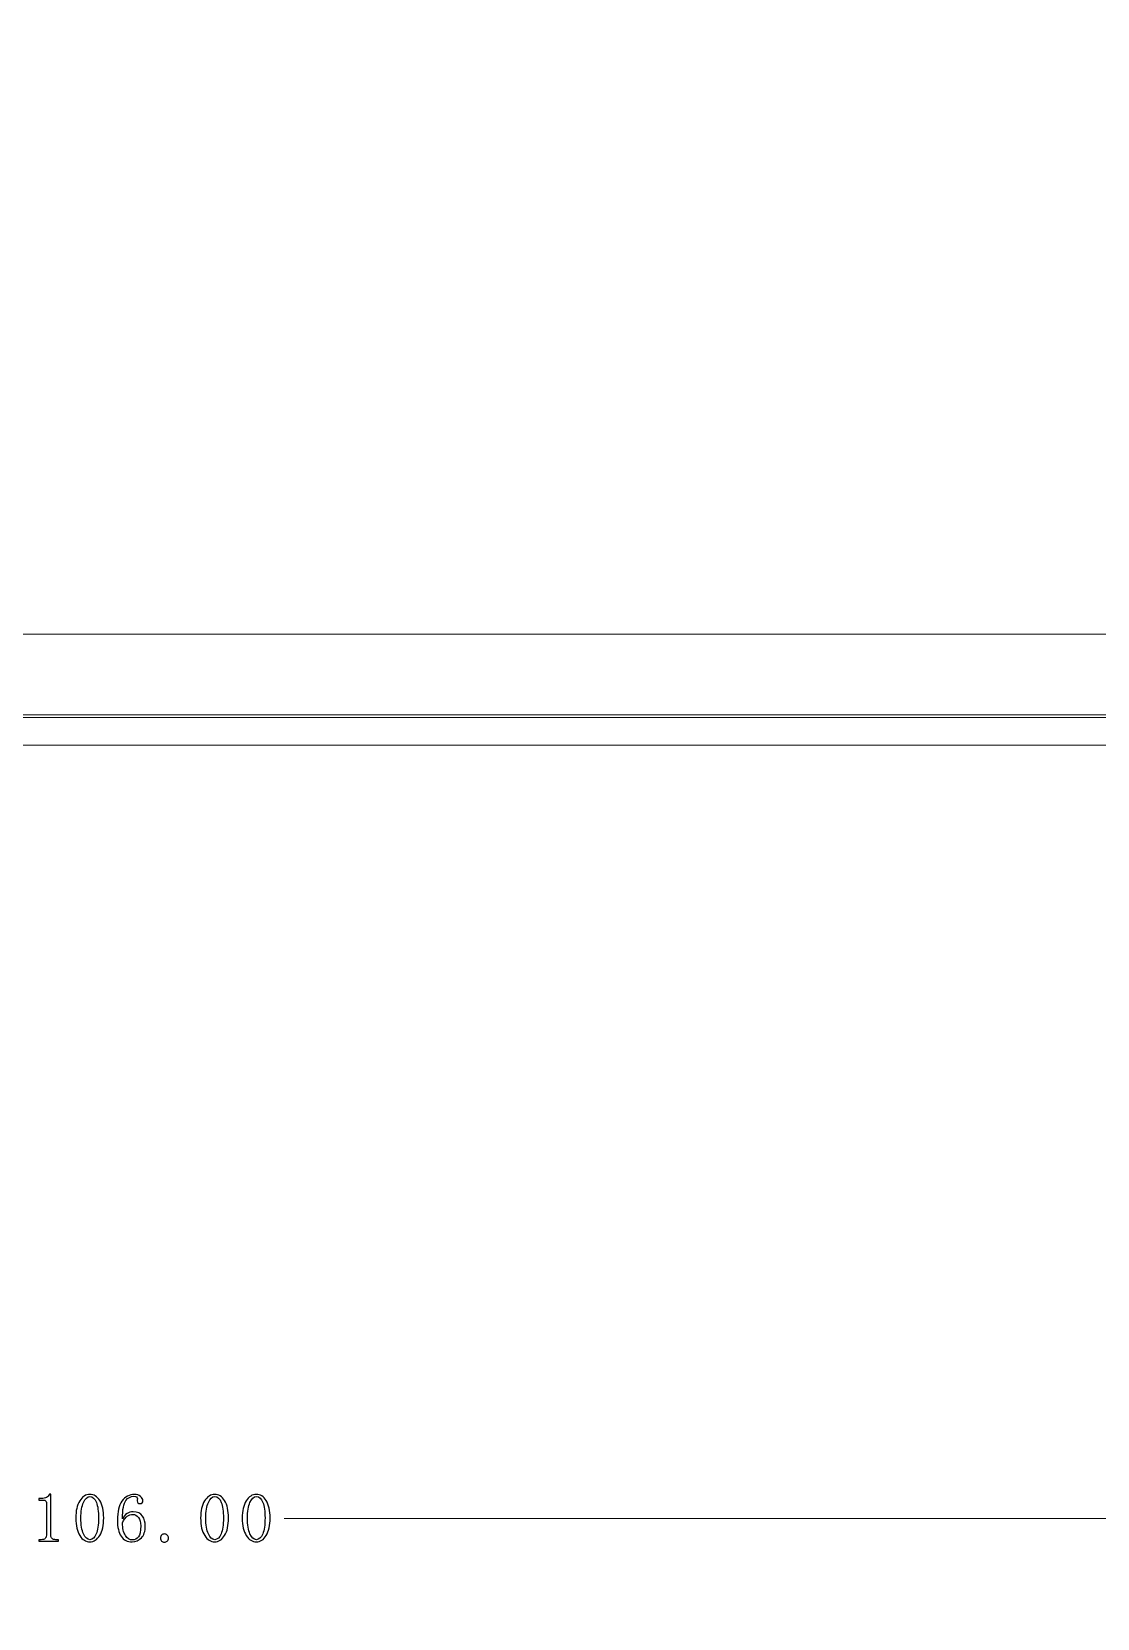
# Model space of a CAD drawing. Header units: millimetres. Extents: x -672 to 672, y -225 to 223.
# Drawn here: x 290.3 to 328.7, y -127.5 to -70.3 of the extents above; entities that cross this region are included whole.
import ezdxf
from ezdxf.lldxf.tags import DXFTag

# ---------------------------------------------------------------- set-up
doc = ezdxf.new("R2010")
doc.units = ezdxf.units.MM
doc.header["$MEASUREMENT"] = 0
doc.layers.add('layer 1', color=7, linetype='Continuous')
tags = doc.linetypes.add('New Line181', pattern=[0.2, 0.1, -0.1]).pattern_tags.tags
tags[6:7] = [DXFTag(74, 4), DXFTag(75, 0), DXFTag(340, '0'), DXFTag(46, 1.0), DXFTag(50, 0.0), DXFTag(44, 0.0), DXFTag(45, 0.0)]
tags[4:5] = [DXFTag(74, 4), DXFTag(75, 0), DXFTag(340, '0'), DXFTag(46, 1.0), DXFTag(50, 0.0), DXFTag(44, 0.0), DXFTag(45, 0.0)]
tags = doc.linetypes.add('New Line182', pattern=[0.2, 0.1, -0.1]).pattern_tags.tags
tags[6:7] = [DXFTag(74, 4), DXFTag(75, 0), DXFTag(340, '0'), DXFTag(46, 1.0), DXFTag(50, 0.0), DXFTag(44, 0.0), DXFTag(45, 0.0)]
tags[4:5] = [DXFTag(74, 4), DXFTag(75, 0), DXFTag(340, '0'), DXFTag(46, 1.0), DXFTag(50, 0.0), DXFTag(44, 0.0), DXFTag(45, 0.0)]

msp = doc.modelspace()

# ---------------------------------------------------------------- linework, layer by layer
at = {"layer": 'layer 1', "lineweight": 40}
msp.add_open_spline([(387.2219, 96.8213), (387.2219, 96.8213), (197.2219, 96.8213), (197.2219, 96.8213), (197.2219, 96.8213), (197.2219, -180.1787), (197.2219, -180.1787), (197.2219, -180.1787), (387.2219, -180.1787), (387.2219, -180.1787), (387.2219, -180.1787), (387.2219, 96.8213), (387.2219, 96.8213)], degree=3, knots=[0, 0, 0, 0, 0.25, 0.25, 0.25, 0.5, 0.5, 0.5, 0.75, 0.75, 0.75, 1, 1, 1, 1], dxfattribs=at)
at = {"layer": 'layer 1', "lineweight": 9}
for points in [[(230.8004, -92.0528), (230.8004, -92.0528), (358.1591, -92.0528), (358.1591, -92.0528)], [(340.0389, -96.0528), (340.0389, -96.0528), (248.9205, -96.0528), (248.9205, -96.0528)]]:
    msp.add_open_spline(points, degree=3, dxfattribs=at)
at = {"layer": 'layer 1', "color": 8, "linetype": 'New Line181', "lineweight": 9}
msp.add_open_spline([(232.9797, -95.0528), (232.9797, -95.0528), (355.9797, -95.0528), (355.9797, -95.0528)], degree=3, dxfattribs=at)
at = {"layer": 'layer 1', "color": 8, "linetype": 'New Line182', "lineweight": 9}
msp.add_open_spline([(346.8947, -94.9528), (346.8947, -94.9528), (242.0648, -94.9528), (242.0648, -94.9528)], degree=3, dxfattribs=at)
at = {"layer": 'layer 1', "color": 3}
for points, knots in [([(290.9739, -123.0363), (290.9739, -123.0363), (291.013, -123.0363), (291.013, -123.0363), (291.013, -123.0363), (291.013, -124.5204), (291.013, -124.5204), (291.013, -124.5725), (291.0293, -124.6117), (291.0618, -124.6375), (291.0943, -124.6638), (291.1397, -124.6767), (291.1985, -124.6767), (291.1985, -124.6767), (291.296, -124.6767), (291.296, -124.6767), (291.296, -124.6767), (291.296, -124.7354), (291.296, -124.7354), (291.296, -124.7354), (290.583, -124.7354), (290.583, -124.7354), (290.583, -124.7354), (290.583, -124.6767), (290.583, -124.6767), (290.583, -124.6767), (290.671, -124.6767), (290.671, -124.6767), (290.736, -124.6767), (290.7835, -124.6638), (290.8126, -124.6375), (290.8418, -124.6117), (290.8568, -124.5725), (290.8568, -124.5204), (290.8568, -124.5204), (290.8568, -123.3388), (290.8568, -123.3388), (290.8568, -123.3129), (290.8485, -123.2917), (290.8322, -123.2754), (290.816, -123.2592), (290.7914, -123.2509), (290.7589, -123.2509), (290.7589, -123.2509), (290.583, -123.2509), (290.583, -123.2509), (290.583, -123.2509), (290.583, -123.1925), (290.583, -123.1925), (290.583, -123.1925), (290.671, -123.1925), (290.671, -123.1925), (290.7493, -123.1925), (290.8126, -123.1792), (290.8614, -123.1534), (290.9101, -123.1271), (290.9476, -123.0884), (290.9739, -123.0363)], [0, 0, 0, 0, 0.0526316, 0.0526316, 0.0526316, 0.1052632, 0.1052632, 0.1052632, 0.1578947, 0.1578947, 0.1578947, 0.2105263, 0.2105263, 0.2105263, 0.2631579, 0.2631579, 0.2631579, 0.3157895, 0.3157895, 0.3157895, 0.3684211, 0.3684211, 0.3684211, 0.4210526, 0.4210526, 0.4210526, 0.4736842, 0.4736842, 0.4736842, 0.5263158, 0.5263158, 0.5263158, 0.5789474, 0.5789474, 0.5789474, 0.6315789, 0.6315789, 0.6315789, 0.6842105, 0.6842105, 0.6842105, 0.7368421, 0.7368421, 0.7368421, 0.7894737, 0.7894737, 0.7894737, 0.8421053, 0.8421053, 0.8421053, 0.8947368, 0.8947368, 0.8947368, 0.9473684, 0.9473684, 0.9473684, 1, 1, 1, 1]), ([(292.7814, -124.5254), (292.6868, -124.6784), (292.568, -124.755), (292.4251, -124.755), (292.2818, -124.755), (292.1614, -124.68), (292.0635, -124.5304), (291.966, -124.3804), (291.9172, -124.1688), (291.9172, -123.8954), (291.9172, -123.6417), (291.9643, -123.4367), (292.0589, -123.2804), (292.153, -123.1242), (292.2751, -123.0459), (292.4251, -123.0459), (292.568, -123.0459), (292.6868, -123.1209), (292.7814, -123.2704), (292.876, -123.4204), (292.923, -123.6288), (292.923, -123.8954), (292.923, -124.1625), (292.876, -124.3725), (292.7814, -124.5254)], [0, 0, 0, 0, 0.125, 0.125, 0.125, 0.25, 0.25, 0.25, 0.375, 0.375, 0.375, 0.5, 0.5, 0.5, 0.625, 0.625, 0.625, 0.75, 0.75, 0.75, 0.875, 0.875, 0.875, 1, 1, 1, 1]), ([(292.6593, -123.3342), (292.6072, -123.1942), (292.5293, -123.1242), (292.4251, -123.1242), (292.3339, -123.1242), (292.2572, -123.1942), (292.1955, -123.3342), (292.1335, -123.4738), (292.1026, -123.6613), (292.1026, -123.8954), (292.1026, -124.1429), (292.1335, -124.335), (292.1955, -124.4717), (292.2572, -124.6084), (292.3339, -124.6767), (292.4251, -124.6767), (292.5226, -124.6767), (292.5993, -124.6084), (292.6543, -124.4717), (292.7097, -124.335), (292.7376, -124.1429), (292.7376, -123.8954), (292.7376, -123.6613), (292.7114, -123.4738), (292.6593, -123.3342)], [0, 0, 0, 0, 0.125, 0.125, 0.125, 0.25, 0.25, 0.25, 0.375, 0.375, 0.375, 0.5, 0.5, 0.5, 0.625, 0.625, 0.625, 0.75, 0.75, 0.75, 0.875, 0.875, 0.875, 1, 1, 1, 1]), ([(293.7639, -123.7342), (293.8322, -123.6921), (293.9055, -123.6709), (293.9835, -123.6709), (294.1397, -123.6709), (294.2522, -123.7229), (294.3205, -123.8271), (294.3889, -123.9313), (294.423, -124.0484), (294.423, -124.1788), (294.423, -124.3742), (294.376, -124.5188), (294.2814, -124.6134), (294.1868, -124.7075), (294.078, -124.755), (293.9543, -124.755), (293.7785, -124.755), (293.6451, -124.6884), (293.5539, -124.5546), (293.4626, -124.4213), (293.4172, -124.2275), (293.4172, -123.9738), (293.4172, -123.6742), (293.4726, -123.4446), (293.583, -123.285), (293.6939, -123.1259), (293.8435, -123.0459), (294.0322, -123.0459), (294.1235, -123.0459), (294.1968, -123.0721), (294.2522, -123.1242), (294.3076, -123.1763), (294.3351, -123.2217), (294.3351, -123.2609), (294.3351, -123.2996), (294.3268, -123.3292), (294.3105, -123.3488), (294.2943, -123.3684), (294.2668, -123.3779), (294.2276, -123.3779), (294.1951, -123.3779), (294.1705, -123.3696), (294.1543, -123.3534), (294.138, -123.3371), (294.1301, -123.3129), (294.1301, -123.2804), (294.1301, -123.2671), (294.1318, -123.2542), (294.1347, -123.2413), (294.138, -123.2284), (294.1397, -123.215), (294.1397, -123.2021), (294.1397, -123.1763), (294.1301, -123.155), (294.1105, -123.1388), (294.091, -123.1225), (294.0551, -123.1142), (294.003, -123.1142), (293.8922, -123.1142), (293.798, -123.1646), (293.7197, -123.2654), (293.6418, -123.3667), (293.6026, -123.5863), (293.6026, -123.9246), (293.6418, -123.84), (293.6955, -123.7767), (293.7639, -123.7342)], [0, 0, 0, 0, 0.0454545, 0.0454545, 0.0454545, 0.0909091, 0.0909091, 0.0909091, 0.1363636, 0.1363636, 0.1363636, 0.1818182, 0.1818182, 0.1818182, 0.2272727, 0.2272727, 0.2272727, 0.2727273, 0.2727273, 0.2727273, 0.3181818, 0.3181818, 0.3181818, 0.3636364, 0.3636364, 0.3636364, 0.4090909, 0.4090909, 0.4090909, 0.4545455, 0.4545455, 0.4545455, 0.5, 0.5, 0.5, 0.5454545, 0.5454545, 0.5454545, 0.5909091, 0.5909091, 0.5909091, 0.6363636, 0.6363636, 0.6363636, 0.6818182, 0.6818182, 0.6818182, 0.7272727, 0.7272727, 0.7272727, 0.7727273, 0.7727273, 0.7727273, 0.8181818, 0.8181818, 0.8181818, 0.8636364, 0.8636364, 0.8636364, 0.9090909, 0.9090909, 0.9090909, 0.9545455, 0.9545455, 0.9545455, 1, 1, 1, 1]), ([(297.2814, -124.5254), (297.1868, -124.6784), (297.068, -124.755), (296.9251, -124.755), (296.7818, -124.755), (296.6614, -124.68), (296.5635, -124.5304), (296.466, -124.3804), (296.4172, -124.1688), (296.4172, -123.8954), (296.4172, -123.6417), (296.4643, -123.4367), (296.5589, -123.2804), (296.653, -123.1242), (296.7751, -123.0459), (296.9251, -123.0459), (297.068, -123.0459), (297.1868, -123.1209), (297.2814, -123.2704), (297.376, -123.4204), (297.423, -123.6288), (297.423, -123.8954), (297.423, -124.1625), (297.376, -124.3725), (297.2814, -124.5254)], [0, 0, 0, 0, 0.125, 0.125, 0.125, 0.25, 0.25, 0.25, 0.375, 0.375, 0.375, 0.5, 0.5, 0.5, 0.625, 0.625, 0.625, 0.75, 0.75, 0.75, 0.875, 0.875, 0.875, 1, 1, 1, 1]), ([(297.1593, -123.3342), (297.1072, -123.1942), (297.0293, -123.1242), (296.9251, -123.1242), (296.8339, -123.1242), (296.7572, -123.1942), (296.6955, -123.3342), (296.6335, -123.4738), (296.6026, -123.6613), (296.6026, -123.8954), (296.6026, -124.1429), (296.6335, -124.335), (296.6955, -124.4717), (296.7572, -124.6084), (296.8339, -124.6767), (296.9251, -124.6767), (297.0226, -124.6767), (297.0993, -124.6084), (297.1543, -124.4717), (297.2097, -124.335), (297.2376, -124.1429), (297.2376, -123.8954), (297.2376, -123.6613), (297.2114, -123.4738), (297.1593, -123.3342)], [0, 0, 0, 0, 0.125, 0.125, 0.125, 0.25, 0.25, 0.25, 0.375, 0.375, 0.375, 0.5, 0.5, 0.5, 0.625, 0.625, 0.625, 0.75, 0.75, 0.75, 0.875, 0.875, 0.875, 1, 1, 1, 1]), ([(298.7814, -124.5254), (298.6868, -124.6784), (298.568, -124.755), (298.4251, -124.755), (298.2818, -124.755), (298.1614, -124.68), (298.0635, -124.5304), (297.966, -124.3804), (297.9172, -124.1688), (297.9172, -123.8954), (297.9172, -123.6417), (297.9643, -123.4367), (298.0589, -123.2804), (298.153, -123.1242), (298.2751, -123.0459), (298.4251, -123.0459), (298.568, -123.0459), (298.6868, -123.1209), (298.7814, -123.2704), (298.876, -123.4204), (298.923, -123.6288), (298.923, -123.8954), (298.923, -124.1625), (298.876, -124.3725), (298.7814, -124.5254)], [0, 0, 0, 0, 0.125, 0.125, 0.125, 0.25, 0.25, 0.25, 0.375, 0.375, 0.375, 0.5, 0.5, 0.5, 0.625, 0.625, 0.625, 0.75, 0.75, 0.75, 0.875, 0.875, 0.875, 1, 1, 1, 1]), ([(298.6593, -123.3342), (298.6072, -123.1942), (298.5293, -123.1242), (298.4251, -123.1242), (298.3339, -123.1242), (298.2572, -123.1942), (298.1955, -123.3342), (298.1335, -123.4738), (298.1026, -123.6613), (298.1026, -123.8954), (298.1026, -124.1429), (298.1335, -124.335), (298.1955, -124.4717), (298.2572, -124.6084), (298.3339, -124.6767), (298.4251, -124.6767), (298.5226, -124.6767), (298.5993, -124.6084), (298.6543, -124.4717), (298.7097, -124.335), (298.7376, -124.1429), (298.7376, -123.8954), (298.7376, -123.6613), (298.7114, -123.4738), (298.6593, -123.3342)], [0, 0, 0, 0, 0.125, 0.125, 0.125, 0.25, 0.25, 0.25, 0.375, 0.375, 0.375, 0.5, 0.5, 0.5, 0.625, 0.625, 0.625, 0.75, 0.75, 0.75, 0.875, 0.875, 0.875, 1, 1, 1, 1]), ([(293.7735, -123.8321), (293.7118, -123.8742), (293.6547, -123.9542), (293.6026, -124.0713), (293.6026, -124.2667), (293.6368, -124.4179), (293.7051, -124.5254), (293.7735, -124.6329), (293.8568, -124.6867), (293.9543, -124.6867), (294.0518, -124.6867), (294.1268, -124.6509), (294.1789, -124.5792), (294.231, -124.5075), (294.2568, -124.3742), (294.2568, -124.1788), (294.2568, -124.0484), (294.2293, -123.9475), (294.1739, -123.8759), (294.1185, -123.8042), (294.0518, -123.7684), (293.9739, -123.7684), (293.9022, -123.7684), (293.8355, -123.7896), (293.7735, -123.8321)], [0, 0, 0, 0, 0.125, 0.125, 0.125, 0.25, 0.25, 0.25, 0.375, 0.375, 0.375, 0.5, 0.5, 0.5, 0.625, 0.625, 0.625, 0.75, 0.75, 0.75, 0.875, 0.875, 0.875, 1, 1, 1, 1]), ([(295.2151, -124.7254), (295.1855, -124.7517), (295.1514, -124.7646), (295.1126, -124.7646), (295.0735, -124.7646), (295.0393, -124.7517), (295.0097, -124.7254), (294.9805, -124.6996), (294.966, -124.6638), (294.966, -124.6184), (294.966, -124.5725), (294.9805, -124.5367), (295.0097, -124.5109), (295.0393, -124.4846), (295.0735, -124.4717), (295.1126, -124.4717), (295.1514, -124.4717), (295.1855, -124.4863), (295.2151, -124.5154), (295.2443, -124.545), (295.2589, -124.5792), (295.2589, -124.6184), (295.2589, -124.6638), (295.2443, -124.6996), (295.2151, -124.7254)], [0, 0, 0, 0, 0.125, 0.125, 0.125, 0.25, 0.25, 0.25, 0.375, 0.375, 0.375, 0.5, 0.5, 0.5, 0.625, 0.625, 0.625, 0.75, 0.75, 0.75, 0.875, 0.875, 0.875, 1, 1, 1, 1])]:
    msp.add_open_spline(points, degree=3, knots=knots, dxfattribs=at)
at = {"layer": 'layer 1', "color": 1, "lineweight": 0}
msp.add_open_spline([(347.4797, -123.9103), (347.4797, -123.9103), (299.4294, -123.9103), (299.4294, -123.9103)], degree=3, dxfattribs=at)

doc.saveas('drawing.dxf')
